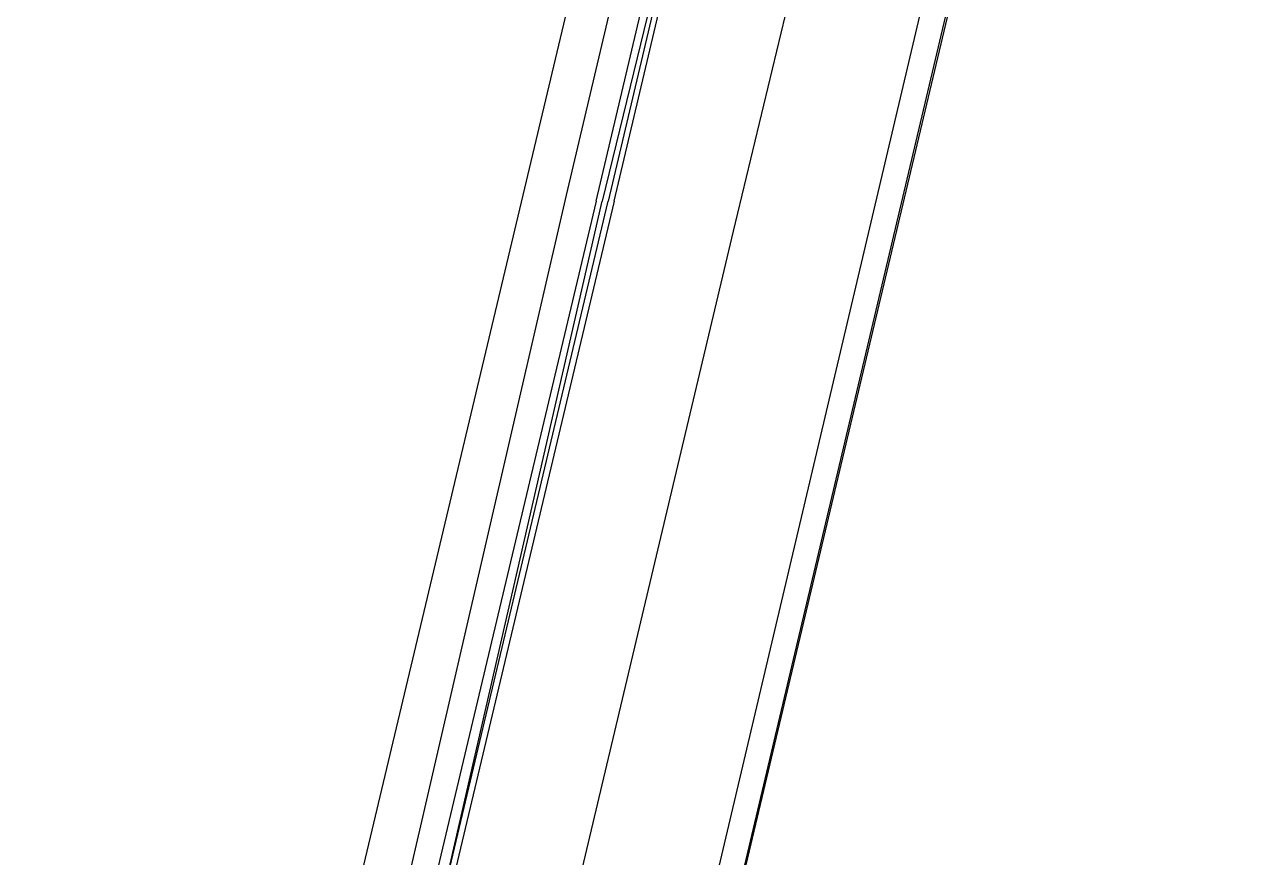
# Model space of a CAD drawing. Header units: feet. Extents: x -84 to 198, y -22 to 181.
# Drawn here: x 100.253 to 102.994, y 152.722 to 154.587 of the extents above; entities that cross this region are included whole.
import ezdxf

# ---------------------------------------------------------------- set-up
doc = ezdxf.new("R2010")
doc.units = ezdxf.units.FT
doc.layers.add('A-LINEA', color=7, linetype='CONTINUOUS')

msp = doc.modelspace()

# ---------------------------------------------------------------- linework, layer by layer
at = {"layer": 'A-LINEA'}
for p, q in [((102.88, 156.9644), (100.9867, 148.9911)), ((101.8, 156.0178), (100.2533, 149.5111)), ((102.5467, 155.8311), (101.0133, 149.3378)), ((101.4667, 154.2044), (101.8533, 155.8444))]:
    msp.add_line(p, q, dxfattribs=at)
for points in [[(103.1067, 159.3911), (103.0667, 159.2178), (102.5733, 157.1111), (102.8667, 156.9378), (100.9867, 148.9911), (103.5867, 148.3778), (103.4267, 147.7244), (111.4267, 145.8444), (113.8133, 145.2711), (117.8667, 144.3111), (114.9067, 131.8311), (119.4533, 130.7511), (119.2933, 130.0978), (122, 129.4578), (128.0267, 128.0444), (124.1867, 111.8044), (124.44, 111.7378), (125.7867, 111.4178), (129.48, 110.5511), (135.96, 109.0178), (135.88, 108.6844), (141.96, 107.2578)], [(103.1067, 159.3911), (103.0667, 159.2178), (102.5733, 157.1111), (102.8667, 156.9378), (100.9867, 148.9911), (103.5867, 148.3778), (103.4267, 147.7244), (111.4267, 145.8444), (113.8133, 145.2711), (117.8667, 144.3111), (114.9067, 131.8311), (119.4533, 130.7511), (119.2933, 130.0978), (122, 129.4578), (128.0267, 128.0444), (124.1867, 111.8044), (124.44, 111.7378), (125.7867, 111.4178), (129.48, 110.5511), (135.96, 109.0178), (135.88, 108.6844), (141.96, 107.2578)], [(102.2667, 155.8978), (101.84, 154.1244), (101.4667, 152.5511)], [(101.5333, 154.1911), (101.9333, 155.8844), (101.9333, 155.8978), (101.9467, 155.8844), (101.96, 155.8844), (101.5467, 154.1911)], [(101.5733, 154.1911), (101.9733, 155.8844), (101.96, 155.8844), (101.56, 154.1911)], [(101.1333, 152.6311), (101.1333, 152.6444), (101.1067, 152.6444), (101.4667, 154.2044)], [(101.5333, 154.1911), (101.1467, 152.5644), (101.16, 152.5644), (101.1733, 152.5644), (101.5467, 154.1911)], [(101.5733, 154.1911), (101.1867, 152.5644), (101.1867, 152.5511), (101.1733, 152.5644), (101.56, 154.1911)]]:
    msp.add_lwpolyline(points, dxfattribs=at)

doc.saveas('drawing.dxf')
